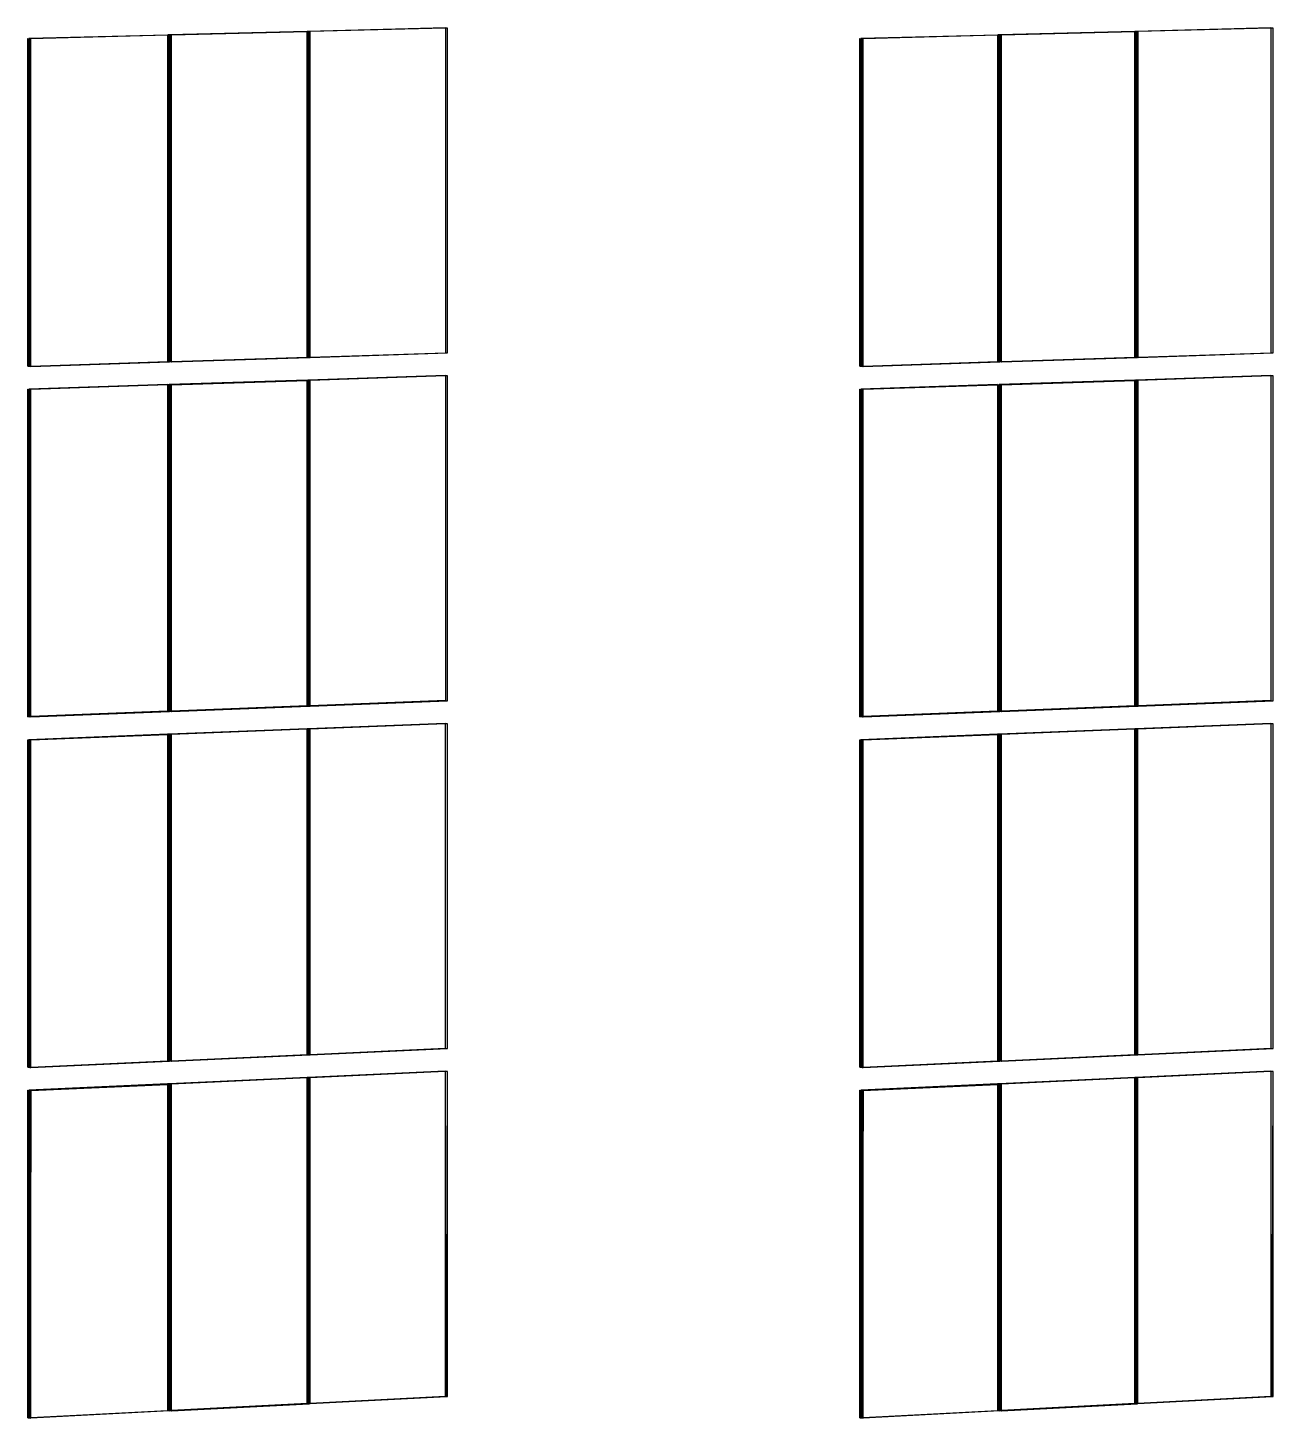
# Model space of a CAD drawing. Header units: inches. Extents: x -3457 to 3579, y -2730 to 2631.
# Drawn here: x 1809.7 to 2239.2, y -950.6 to -471.4 of the extents above; entities that cross this region are included whole.
import ezdxf

# ---------------------------------------------------------------- set-up
doc = ezdxf.new("R2010")
doc.units = ezdxf.units.IN
doc.header["$MEASUREMENT"] = 0

msp = doc.modelspace()

# ---------------------------------------------------------------- linework, layer by layer
for p, q in [((1857.94, -473.84), (1810.09, -475.09)), ((1857.94, -473.94), (1810.81, -475.16)), ((1858.2, -473.83), (1857.94, -473.84)), ((1857.94, -473.84), (1858.2, -473.87)), ((1857.94, -473.84), (1857.94, -473.94)), ((1858.2, -473.93), (1857.94, -473.94)), ((1857.94, -473.94), (1857.94, -586.42)), ((1858.53, -473.83), (1858.2, -473.83)), ((1858.2, -473.83), (1858.53, -473.87)), ((1858.2, -473.87), (1858.2, -473.83)), ((1858.2, -473.93), (1858.2, -473.87)), ((1858.2, -473.87), (1858.53, -473.9)), ((1858.53, -473.92), (1858.2, -473.93)), ((1858.2, -586.41), (1858.2, -473.93)), ((1906.06, -472.59), (1858.53, -473.83)), ((1858.53, -473.83), (1859.26, -473.9)), ((1858.53, -473.83), (1858.53, -473.87)), ((1858.53, -473.87), (1858.93, -473.91)), ((1858.53, -473.87), (1858.53, -473.9)), ((1858.53, -473.9), (1858.67, -473.92)), ((1858.53, -473.9), (1858.53, -473.92)), ((1858.53, -473.92), (1858.53, -586.4)), ((1858.67, -473.92), (1858.53, -473.92)), ((1858.67, -586.39), (1858.67, -473.92)), ((1859.26, -473.9), (1858.93, -473.91)), ((1858.93, -586.5), (1858.93, -473.91)), ((1906.06, -472.69), (1859.26, -473.9)), ((1859.26, -586.38), (1859.26, -473.9)), ((1906.14, -472.59), (1906.06, -472.59)), ((1906.06, -472.59), (1906.14, -472.6)), ((1906.06, -472.69), (1906.06, -472.59)), ((1906.14, -472.68), (1906.06, -472.69)), ((1906.06, -584.87), (1906.06, -472.69)), ((1906.38, -472.58), (1906.14, -472.59)), ((1906.14, -472.59), (1906.38, -472.62)), ((1906.14, -472.59), (1906.14, -472.6)), ((1906.14, -472.6), (1906.38, -472.63)), ((1906.14, -472.6), (1906.14, -472.68)), ((1906.14, -472.68), (1906.14, -584.87)), ((1906.38, -472.68), (1906.14, -472.68)), ((1953.74, -471.35), (1906.38, -472.58)), ((1906.38, -472.58), (1907.12, -472.66)), ((1906.38, -472.58), (1906.38, -472.62)), ((1906.38, -472.62), (1906.87, -472.67)), ((1906.38, -472.62), (1906.38, -472.63)), ((1906.38, -472.63), (1906.79, -472.67)), ((1906.38, -472.63), (1906.38, -472.68)), ((1906.79, -472.67), (1906.38, -472.68)), ((1906.38, -472.68), (1906.38, -584.86)), ((1906.87, -472.67), (1906.79, -472.67)), ((1906.79, -584.85), (1906.79, -472.67)), ((1907.12, -472.66), (1906.87, -472.67)), ((1906.87, -584.96), (1906.87, -472.67)), ((1953.74, -471.45), (1907.12, -472.66)), ((1907.12, -584.84), (1907.12, -472.66)), ((1953.74, -471.35), (1954.48, -471.43)), ((1953.74, -471.35), (1953.74, -471.45)), ((1954.48, -471.43), (1953.74, -471.45)), ((1953.74, -471.45), (1953.74, -583.34)), ((1954.48, -583.43), (1954.48, -471.43)), ((2144.14, -473.84), (2097.03, -475.09)), ((2144.14, -473.94), (2097.8, -475.16)), ((2144.39, -473.83), (2144.14, -473.84)), ((2144.14, -473.84), (2144.39, -473.87)), ((2144.14, -473.84), (2144.14, -473.94)), ((2144.39, -473.93), (2144.14, -473.94)), ((2144.14, -473.94), (2144.14, -586.42)), ((2144.72, -473.83), (2144.39, -473.83)), ((2144.39, -473.83), (2144.72, -473.87)), ((2144.39, -473.87), (2144.39, -473.83)), ((2144.39, -473.93), (2144.39, -473.87)), ((2144.39, -473.87), (2144.72, -473.9)), ((2144.72, -473.92), (2144.39, -473.93)), ((2144.39, -586.41), (2144.39, -473.93)), ((2191.49, -472.59), (2144.72, -473.83)), ((2144.72, -473.83), (2145.49, -473.9)), ((2144.72, -473.83), (2144.72, -473.87)), ((2144.72, -473.87), (2145.17, -473.91)), ((2144.72, -473.87), (2144.72, -473.9)), ((2144.72, -473.9), (2144.91, -473.92)), ((2144.72, -473.9), (2144.72, -473.92)), ((2144.72, -473.92), (2144.72, -586.4)), ((2144.91, -473.92), (2144.72, -473.92)), ((2144.91, -586.39), (2144.91, -473.92)), ((2145.49, -473.9), (2145.17, -473.91)), ((2145.17, -586.5), (2145.17, -473.91)), ((2191.49, -472.69), (2145.49, -473.9)), ((2145.49, -586.37), (2145.49, -473.9)), ((2191.57, -472.59), (2191.49, -472.59)), ((2191.49, -472.59), (2191.57, -472.6)), ((2191.49, -472.69), (2191.49, -472.59)), ((2191.49, -584.87), (2191.49, -472.69)), ((2191.57, -472.69), (2191.49, -472.69)), ((2191.82, -472.58), (2191.57, -472.59)), ((2191.57, -472.59), (2191.82, -472.61)), ((2191.57, -472.59), (2191.57, -472.6)), ((2191.57, -472.6), (2191.82, -472.62)), ((2191.57, -472.6), (2191.57, -472.69)), ((2191.82, -472.68), (2191.57, -472.69)), ((2191.57, -472.69), (2191.57, -584.87)), ((2238.43, -471.35), (2191.82, -472.58)), ((2191.82, -472.58), (2192.6, -472.66)), ((2191.82, -472.58), (2191.82, -472.61)), ((2191.82, -472.61), (2192.35, -472.67)), ((2191.82, -472.61), (2191.82, -472.62)), ((2191.82, -472.62), (2192.27, -472.67)), ((2191.82, -472.62), (2191.82, -472.68)), ((2192.27, -472.67), (2191.82, -472.68)), ((2191.82, -472.68), (2191.82, -584.86)), ((2192.35, -472.67), (2192.27, -472.67)), ((2192.27, -584.85), (2192.27, -472.67)), ((2192.6, -472.66), (2192.35, -472.67)), ((2192.35, -584.96), (2192.35, -472.67)), ((2238.43, -471.45), (2192.6, -472.66)), ((2192.6, -584.83), (2192.6, -472.66)), ((2238.43, -471.35), (2239.21, -471.43)), ((2238.43, -471.35), (2238.43, -471.45)), ((2239.21, -471.43), (2238.43, -471.45)), ((2238.43, -471.45), (2238.43, -583.34)), ((2239.21, -583.43), (2239.21, -471.43)), ((1809.76, -587.97), (1809.76, -475.09)), ((1809.76, -475.09), (1810.48, -475.17)), ((1810.09, -475.09), (1810.81, -475.16)), ((1810.09, -475.09), (1810.09, -587.96)), ((1810.81, -475.16), (1810.48, -475.17)), ((1810.48, -588.06), (1810.48, -475.17)), ((1810.81, -587.93), (1810.81, -475.16)), ((2096.71, -587.97), (2096.71, -475.09)), ((2096.71, -475.09), (2097.47, -475.17)), ((2097.03, -475.09), (2097.8, -475.16)), ((2097.03, -475.09), (2097.03, -587.96)), ((2097.8, -475.16), (2097.47, -475.17)), ((2097.47, -588.06), (2097.47, -475.17)), ((2097.8, -587.93), (2097.8, -475.16)), ((1907.12, -584.84), (1953.74, -583.34)), ((1907.12, -584.95), (1954.48, -583.43)), ((1953.74, -583.34), (1954.48, -583.43)), ((2192.6, -584.83), (2238.43, -583.34)), ((2192.6, -584.95), (2239.21, -583.43)), ((2238.43, -583.34), (2239.21, -583.43)), ((1809.76, -587.97), (1810.09, -587.96)), ((1810.48, -588.06), (1809.76, -587.97)), ((1810.09, -587.96), (1810.81, -587.93)), ((1810.09, -587.96), (1810.81, -588.05)), ((1810.75, -588.05), (1810.81, -588.05)), ((1810.81, -587.93), (1857.94, -586.42)), ((1810.81, -588.05), (1858.67, -586.51)), ((1810.81, -588.05), (1810.81, -587.93)), ((1857.94, -586.42), (1858.67, -586.51)), ((1858.2, -586.41), (1858.53, -586.4)), ((1858.93, -586.5), (1858.2, -586.41)), ((1858.53, -586.4), (1858.67, -586.39)), ((1858.53, -586.4), (1858.67, -586.42)), ((1858.67, -586.39), (1859.26, -586.38)), ((1858.67, -586.42), (1858.67, -586.39)), ((1858.67, -586.42), (1859.26, -586.49)), ((1858.67, -586.51), (1858.67, -586.42)), ((1859.2, -586.5), (1859.26, -586.49)), ((1859.26, -586.38), (1906.06, -584.87)), ((1859.26, -586.49), (1906.79, -584.96)), ((1859.26, -586.49), (1859.26, -586.38)), ((1906.79, -584.96), (1906.06, -584.87)), ((1906.06, -584.87), (1906.14, -584.87)), ((1906.14, -584.87), (1906.38, -584.86)), ((1906.14, -584.87), (1906.87, -584.96)), ((1906.38, -584.86), (1906.79, -584.85)), ((1906.38, -584.86), (1906.79, -584.91)), ((1906.79, -584.85), (1907.12, -584.84)), ((1906.79, -584.91), (1906.79, -584.85)), ((1906.79, -584.91), (1907.12, -584.95)), ((1906.79, -584.96), (1906.79, -584.91)), ((1906.79, -584.96), (1906.87, -584.96)), ((1907.06, -584.96), (1907.12, -584.95)), ((1907.12, -584.95), (1907.12, -584.84)), ((2096.71, -587.97), (2097.03, -587.96)), ((2097.47, -588.06), (2096.71, -587.97)), ((2097.03, -587.96), (2097.8, -587.93)), ((2097.03, -587.96), (2097.8, -588.05)), ((2097.74, -588.05), (2097.8, -588.05)), ((2097.8, -587.93), (2144.14, -586.42)), ((2097.8, -588.05), (2144.91, -586.51)), ((2097.8, -588.05), (2097.8, -587.93)), ((2144.14, -586.42), (2144.91, -586.51)), ((2144.39, -586.41), (2144.72, -586.4)), ((2145.17, -586.5), (2144.39, -586.41)), ((2144.72, -586.4), (2144.91, -586.39)), ((2144.72, -586.4), (2144.91, -586.42)), ((2144.91, -586.39), (2145.49, -586.37)), ((2144.91, -586.42), (2144.91, -586.39)), ((2144.91, -586.42), (2145.49, -586.49)), ((2144.91, -586.51), (2144.91, -586.42)), ((2145.43, -586.5), (2145.49, -586.49)), ((2145.49, -586.37), (2191.49, -584.87)), ((2145.49, -586.49), (2192.27, -584.96)), ((2145.49, -586.49), (2145.49, -586.37)), ((2192.27, -584.96), (2191.49, -584.87)), ((2191.49, -584.87), (2191.57, -584.87)), ((2191.57, -584.87), (2191.82, -584.86)), ((2191.57, -584.87), (2192.35, -584.96)), ((2191.82, -584.86), (2192.27, -584.85)), ((2191.82, -584.86), (2192.27, -584.92)), ((2192.27, -584.85), (2192.6, -584.83)), ((2192.27, -584.92), (2192.27, -584.85)), ((2192.27, -584.92), (2192.6, -584.95)), ((2192.27, -584.96), (2192.27, -584.92)), ((2192.27, -584.96), (2192.35, -584.96)), ((2192.54, -584.96), (2192.6, -584.95)), ((2192.6, -584.95), (2192.6, -584.83)), ((1906.05, -592.78), (1858.53, -594.33)), ((1859.26, -594.42), (1906.05, -592.89)), ((1906.13, -592.77), (1906.05, -592.78)), ((1906.05, -592.89), (1906.05, -592.78)), ((1906.05, -592.78), (1906.13, -592.79)), ((1906.05, -705.05), (1906.05, -592.89)), ((1906.05, -592.89), (1906.13, -592.89)), ((1906.13, -592.77), (1906.13, -592.79)), ((1906.13, -592.77), (1906.87, -592.87)), ((1906.13, -592.79), (1906.13, -592.89)), ((1906.13, -592.79), (1906.38, -592.82)), ((1906.13, -592.89), (1906.38, -592.88)), ((1906.13, -592.89), (1906.13, -705.05)), ((1953.74, -591.22), (1906.38, -592.77)), ((1906.38, -592.77), (1907.12, -592.86)), ((1906.38, -592.77), (1906.38, -592.82)), ((1906.38, -592.82), (1906.38, -592.88)), ((1906.38, -592.82), (1906.79, -592.87)), ((1906.38, -592.88), (1906.79, -592.87)), ((1906.38, -592.88), (1906.38, -705.04)), ((1906.79, -705.03), (1906.79, -592.87)), ((1906.87, -592.87), (1906.79, -592.87)), ((1907.12, -592.86), (1906.87, -592.87)), ((1906.87, -705.17), (1906.87, -592.87)), ((1953.74, -591.34), (1907.12, -592.86)), ((1907.12, -705.01), (1907.12, -592.86)), ((1953.74, -591.22), (1954.48, -591.32)), ((1953.74, -591.22), (1953.74, -591.34)), ((1954.48, -591.32), (1953.74, -591.34)), ((1953.74, -591.34), (1953.74, -703.21)), ((1954.48, -703.32), (1954.48, -591.32)), ((2191.49, -592.78), (2144.71, -594.33)), ((2145.49, -594.42), (2191.49, -592.9)), ((2191.57, -592.77), (2191.49, -592.78)), ((2191.49, -592.9), (2191.49, -592.78)), ((2191.49, -592.78), (2191.57, -592.79)), ((2191.49, -592.9), (2191.57, -592.89)), ((2191.49, -705.05), (2191.49, -592.9)), ((2191.57, -592.77), (2191.57, -592.79)), ((2191.57, -592.77), (2192.35, -592.87)), ((2191.57, -592.79), (2191.57, -592.89)), ((2191.57, -592.79), (2191.82, -592.82)), ((2191.57, -592.89), (2191.57, -705.05)), ((2191.57, -592.89), (2191.82, -592.89)), ((2238.43, -591.22), (2191.82, -592.77)), ((2191.82, -592.77), (2192.6, -592.86)), ((2191.82, -592.77), (2191.82, -592.82)), ((2191.82, -592.82), (2191.82, -592.89)), ((2191.82, -592.82), (2192.27, -592.87)), ((2191.82, -592.89), (2192.27, -592.87)), ((2191.82, -592.89), (2191.82, -705.04)), ((2192.27, -705.02), (2192.27, -592.87)), ((2192.35, -592.87), (2192.27, -592.87)), ((2192.6, -592.86), (2192.35, -592.87)), ((2192.35, -705.17), (2192.35, -592.87)), ((2238.43, -591.34), (2192.6, -592.86)), ((2192.6, -705.01), (2192.6, -592.86)), ((2238.43, -591.22), (2239.21, -591.32)), ((2238.43, -591.22), (2238.43, -591.34)), ((2239.21, -591.32), (2238.43, -591.34)), ((2238.43, -591.34), (2238.43, -703.21)), ((2239.21, -703.32), (2239.21, -591.32)), ((1809.75, -595.91), (1810.48, -596.01)), ((1809.75, -708.79), (1809.75, -595.91)), ((1857.94, -594.34), (1810.09, -595.9)), ((1810.09, -595.9), (1810.09, -708.78)), ((1810.09, -595.9), (1810.81, -596)), ((1810.81, -596), (1810.48, -596.01)), ((1810.48, -708.9), (1810.48, -596.01)), ((1857.94, -594.46), (1810.81, -596)), ((1810.81, -708.75), (1810.81, -596)), ((1857.94, -594.34), (1857.94, -594.46)), ((1857.94, -594.34), (1858.53, -594.42)), ((1858.53, -594.45), (1857.94, -594.46)), ((1857.94, -594.46), (1857.94, -706.92)), ((1858.2, -706.91), (1858.2, -594.34)), ((1858.2, -594.34), (1858.93, -594.43)), ((1858.53, -594.33), (1859.26, -594.42)), ((1858.53, -594.33), (1858.53, -594.42)), ((1858.53, -594.42), (1858.67, -594.44)), ((1858.53, -594.42), (1858.53, -594.45)), ((1858.67, -594.44), (1858.53, -594.45)), ((1858.53, -594.45), (1858.53, -706.9)), ((1858.67, -706.89), (1858.67, -594.44)), ((1858.93, -594.43), (1859.26, -594.42)), ((1858.93, -707.02), (1858.93, -594.43)), ((1859.26, -706.87), (1859.26, -594.42)), ((2096.7, -595.91), (2097.47, -596.01)), ((2096.7, -708.79), (2096.7, -595.91)), ((2144.14, -594.34), (2097.03, -595.9)), ((2097.03, -595.9), (2097.03, -708.78)), ((2097.03, -595.9), (2097.8, -596)), ((2097.8, -596), (2097.47, -596.01)), ((2097.47, -708.9), (2097.47, -596.01)), ((2144.14, -594.47), (2097.8, -596)), ((2097.8, -708.74), (2097.8, -596)), ((2144.14, -594.34), (2144.14, -594.47)), ((2144.14, -594.34), (2144.71, -594.42)), ((2144.71, -594.45), (2144.14, -594.47)), ((2144.14, -594.47), (2144.14, -706.92)), ((2144.39, -706.91), (2144.39, -594.34)), ((2144.39, -594.34), (2145.16, -594.43)), ((2144.71, -594.33), (2145.49, -594.42)), ((2144.71, -594.33), (2144.71, -594.42)), ((2144.71, -594.42), (2144.91, -594.44)), ((2144.71, -594.42), (2144.71, -594.45)), ((2144.91, -594.44), (2144.71, -594.45)), ((2144.71, -594.45), (2144.71, -706.9)), ((2144.91, -706.89), (2144.91, -594.44)), ((2145.16, -594.43), (2145.49, -594.42)), ((2145.16, -707.02), (2145.16, -594.43)), ((2145.49, -706.87), (2145.49, -594.42)), ((1953.74, -703.21), (1907.12, -705.01)), ((1907.12, -705.16), (1954.48, -703.32)), ((1953.74, -703.21), (1954.48, -703.32)), ((2238.43, -703.21), (2192.6, -705.01)), ((2192.6, -705.16), (2239.21, -703.32)), ((2238.43, -703.21), (2239.21, -703.32)), ((1809.75, -708.79), (1810.09, -708.78)), ((1810.48, -708.9), (1809.75, -708.79)), ((1810.81, -708.75), (1810.09, -708.78)), ((1810.09, -708.78), (1810.81, -708.89)), ((1810.75, -708.89), (1810.81, -708.89)), ((1857.94, -706.92), (1810.81, -708.75)), ((1810.81, -708.89), (1858.67, -707.03)), ((1810.81, -708.89), (1810.81, -708.75)), ((1858.2, -706.91), (1857.94, -706.92)), ((1857.94, -706.92), (1858.67, -707.03)), ((1858.53, -706.9), (1858.2, -706.91)), ((1858.93, -707.02), (1858.2, -706.91)), ((1858.67, -706.89), (1858.53, -706.9)), ((1858.53, -706.9), (1858.67, -706.92)), ((1859.26, -706.87), (1858.67, -706.89)), ((1858.67, -706.92), (1858.67, -706.89)), ((1858.67, -706.92), (1859.26, -707.01)), ((1858.67, -707.03), (1858.67, -706.92)), ((1859.2, -707.01), (1859.26, -707.01)), ((1906.05, -705.05), (1859.26, -706.87)), ((1859.26, -707.01), (1906.79, -705.17)), ((1859.26, -707.01), (1859.26, -706.87)), ((1906.13, -705.05), (1906.05, -705.05)), ((1906.79, -705.17), (1906.05, -705.05)), ((1906.38, -705.04), (1906.13, -705.05)), ((1906.13, -705.05), (1906.79, -705.15)), ((1906.79, -705.03), (1906.38, -705.04)), ((1906.38, -705.04), (1906.79, -705.11)), ((1907.12, -705.01), (1906.79, -705.03)), ((1906.79, -705.11), (1906.79, -705.03)), ((1906.79, -705.11), (1907.12, -705.16)), ((1906.79, -705.15), (1906.79, -705.11)), ((1906.79, -705.15), (1906.87, -705.17)), ((1906.79, -705.17), (1906.79, -705.15)), ((1906.79, -705.17), (1906.87, -705.17)), ((1907.06, -705.16), (1907.12, -705.16)), ((1907.12, -705.16), (1907.12, -705.01)), ((2096.7, -708.79), (2097.03, -708.78)), ((2097.47, -708.9), (2096.7, -708.79)), ((2097.8, -708.74), (2097.03, -708.78)), ((2097.03, -708.78), (2097.8, -708.89)), ((2097.74, -708.89), (2097.8, -708.89)), ((2144.14, -706.92), (2097.8, -708.74)), ((2097.8, -708.89), (2144.91, -707.03)), ((2097.8, -708.89), (2097.8, -708.74)), ((2144.39, -706.91), (2144.14, -706.92)), ((2144.14, -706.92), (2144.91, -707.03)), ((2144.71, -706.9), (2144.39, -706.91)), ((2145.16, -707.02), (2144.39, -706.91)), ((2144.91, -706.89), (2144.71, -706.9)), ((2144.71, -706.9), (2144.91, -706.93)), ((2145.49, -706.87), (2144.91, -706.89)), ((2144.91, -706.93), (2144.91, -706.89)), ((2144.91, -706.93), (2145.49, -707.01)), ((2144.91, -707.03), (2144.91, -706.93)), ((2145.43, -707.01), (2145.49, -707.01)), ((2191.49, -705.05), (2145.49, -706.87)), ((2145.49, -707.01), (2192.27, -705.17)), ((2145.49, -707.01), (2145.49, -706.87)), ((2191.57, -705.05), (2191.49, -705.05)), ((2192.27, -705.17), (2191.49, -705.05)), ((2191.82, -705.04), (2191.57, -705.05)), ((2191.57, -705.05), (2192.27, -705.15)), ((2192.27, -705.02), (2191.82, -705.04)), ((2191.82, -705.04), (2192.27, -705.11)), ((2192.6, -705.01), (2192.27, -705.02)), ((2192.27, -705.11), (2192.27, -705.02)), ((2192.27, -705.11), (2192.6, -705.16)), ((2192.27, -705.15), (2192.27, -705.11)), ((2192.27, -705.15), (2192.35, -705.17)), ((2192.27, -705.17), (2192.27, -705.15)), ((2192.27, -705.17), (2192.35, -705.17)), ((2192.54, -705.16), (2192.6, -705.16)), ((2192.6, -705.16), (2192.6, -705.01)), ((1906.05, -712.96), (1858.53, -714.82)), ((1906.05, -713.1), (1859.26, -714.94)), ((1906.13, -712.96), (1906.05, -712.96)), ((1906.05, -713.1), (1906.05, -712.96)), ((1906.05, -712.96), (1906.13, -712.97)), ((1906.05, -825.24), (1906.05, -713.1)), ((1906.13, -713.1), (1906.05, -713.1)), ((1906.38, -712.95), (1906.13, -712.96)), ((1906.13, -712.96), (1906.38, -713)), ((1906.13, -712.96), (1906.13, -712.97)), ((1906.13, -712.97), (1906.13, -713.1)), ((1906.13, -712.97), (1906.38, -713.01)), ((1906.38, -713.09), (1906.13, -713.1)), ((1906.13, -713.1), (1906.13, -825.24)), ((1953.73, -711.09), (1906.38, -712.95)), ((1906.38, -712.95), (1907.12, -713.06)), ((1906.38, -712.95), (1906.38, -713)), ((1906.38, -713), (1906.87, -713.07)), ((1906.38, -713), (1906.38, -713.01)), ((1906.38, -713.01), (1906.79, -713.07)), ((1906.38, -713.01), (1906.38, -713.09)), ((1906.79, -713.07), (1906.38, -713.09)), ((1906.38, -713.09), (1906.38, -825.22)), ((1906.87, -713.07), (1906.79, -713.07)), ((1906.79, -825.21), (1906.79, -713.07)), ((1907.12, -713.06), (1906.87, -713.07)), ((1906.87, -825.2), (1906.87, -713.07)), ((1953.73, -711.24), (1907.12, -713.06)), ((1907.12, -825.19), (1907.12, -713.06)), ((1953.73, -711.09), (1954.48, -711.21)), ((1953.73, -711.09), (1953.73, -711.24)), ((1954.48, -711.21), (1953.73, -711.24)), ((1953.73, -711.24), (1953.73, -823.08)), ((1954.48, -823.21), (1954.48, -711.21)), ((2191.49, -712.96), (2144.71, -714.82)), ((2191.49, -713.11), (2145.49, -714.94)), ((2191.57, -712.96), (2191.49, -712.96)), ((2191.49, -713.11), (2191.49, -712.96)), ((2191.49, -712.96), (2191.57, -712.97)), ((2191.57, -713.1), (2191.49, -713.11)), ((2191.49, -825.24), (2191.49, -713.11)), ((2191.81, -712.95), (2191.57, -712.96)), ((2191.57, -712.96), (2191.57, -712.97)), ((2191.57, -712.96), (2191.81, -712.99)), ((2191.57, -712.97), (2191.57, -713.1)), ((2191.57, -712.97), (2191.81, -713.01)), ((2191.81, -713.09), (2191.57, -713.1)), ((2191.57, -713.1), (2191.57, -825.24)), ((2238.42, -711.09), (2191.81, -712.95)), ((2191.81, -712.95), (2192.59, -713.06)), ((2191.81, -712.95), (2191.81, -712.99)), ((2191.81, -712.99), (2192.35, -713.07)), ((2191.81, -712.99), (2191.81, -713.01)), ((2191.81, -713.01), (2192.27, -713.07)), ((2191.81, -713.01), (2191.81, -713.09)), ((2192.27, -713.07), (2191.81, -713.09)), ((2191.81, -713.09), (2191.81, -825.22)), ((2192.35, -713.07), (2192.27, -713.07)), ((2192.27, -825.2), (2192.27, -713.07)), ((2192.59, -713.06), (2192.35, -713.07)), ((2192.35, -825.2), (2192.35, -713.07)), ((2238.42, -711.24), (2192.59, -713.06)), ((2192.59, -825.19), (2192.59, -713.06)), ((2238.42, -711.09), (2239.21, -711.21)), ((2238.42, -711.09), (2238.42, -711.24)), ((2239.21, -711.21), (2238.42, -711.24)), ((2238.42, -711.24), (2238.42, -823.08)), ((2239.21, -823.21), (2239.21, -711.21)), ((1809.75, -829.61), (1809.75, -716.73)), ((1809.75, -716.73), (1810.08, -716.79)), ((1857.94, -714.85), (1810.08, -716.72)), ((1810.08, -716.72), (1810.81, -716.84)), ((1810.08, -716.72), (1810.08, -716.79)), ((1810.08, -716.79), (1810.08, -829.59)), ((1810.08, -716.79), (1810.48, -716.85)), ((1810.81, -716.84), (1810.48, -716.85)), ((1810.48, -829.58), (1810.48, -716.85)), ((1857.94, -714.99), (1810.81, -716.84)), ((1810.81, -829.56), (1810.81, -716.84)), ((1858.2, -714.84), (1857.94, -714.85)), ((1857.94, -714.85), (1857.94, -714.99)), ((1857.94, -714.85), (1858.2, -714.89)), ((1858.2, -714.98), (1857.94, -714.99)), ((1857.94, -714.99), (1857.94, -827.42)), ((1858.53, -714.82), (1858.2, -714.84)), ((1858.2, -714.84), (1858.53, -714.89)), ((1858.2, -714.89), (1858.2, -714.84)), ((1858.2, -714.98), (1858.2, -714.89)), ((1858.2, -714.89), (1858.53, -714.94)), ((1858.53, -714.97), (1858.2, -714.98)), ((1858.2, -827.41), (1858.2, -714.98)), ((1858.53, -714.82), (1859.26, -714.94)), ((1858.53, -714.82), (1858.53, -714.89)), ((1858.53, -714.89), (1858.93, -714.95)), ((1858.53, -714.89), (1858.53, -714.94)), ((1858.53, -714.94), (1858.67, -714.96)), ((1858.53, -714.94), (1858.53, -714.97)), ((1858.67, -714.96), (1858.53, -714.97)), ((1858.53, -714.97), (1858.53, -827.4)), ((1858.67, -827.39), (1858.67, -714.96)), ((1859.26, -714.94), (1858.93, -714.95)), ((1858.93, -827.54), (1858.93, -714.95)), ((1859.26, -827.36), (1859.26, -714.94)), ((2096.7, -829.61), (2096.7, -716.73)), ((2096.7, -716.73), (2097.03, -716.78)), ((2144.13, -714.85), (2097.03, -716.72)), ((2097.03, -716.72), (2097.8, -716.84)), ((2097.03, -716.72), (2097.03, -716.78)), ((2097.03, -716.78), (2097.03, -829.59)), ((2097.03, -716.78), (2097.47, -716.85)), ((2097.8, -716.84), (2097.47, -716.85)), ((2097.47, -829.57), (2097.47, -716.85)), ((2144.13, -714.99), (2097.8, -716.84)), ((2097.8, -829.56), (2097.8, -716.84)), ((2144.39, -714.84), (2144.13, -714.85)), ((2144.13, -714.85), (2144.13, -714.99)), ((2144.13, -714.85), (2144.39, -714.88)), ((2144.39, -714.98), (2144.13, -714.99)), ((2144.13, -714.99), (2144.13, -827.42)), ((2144.71, -714.82), (2144.39, -714.84)), ((2144.39, -714.84), (2144.71, -714.88)), ((2144.39, -714.88), (2144.39, -714.84)), ((2144.39, -714.98), (2144.39, -714.88)), ((2144.39, -714.88), (2144.71, -714.93)), ((2144.71, -714.97), (2144.39, -714.98)), ((2144.39, -827.41), (2144.39, -714.98)), ((2144.71, -714.82), (2145.49, -714.94)), ((2144.71, -714.82), (2144.71, -714.88)), ((2144.71, -714.88), (2145.16, -714.95)), ((2144.71, -714.88), (2144.71, -714.93)), ((2144.71, -714.93), (2144.71, -714.97)), ((2144.71, -714.93), (2144.91, -714.96)), ((2144.91, -714.96), (2144.71, -714.97)), ((2144.71, -714.97), (2144.71, -827.4)), ((2144.91, -827.39), (2144.91, -714.96)), ((2145.49, -714.94), (2145.16, -714.95)), ((2145.16, -827.54), (2145.16, -714.95)), ((2145.49, -827.36), (2145.49, -714.94)), ((1907.12, -825.19), (1953.73, -823.08)), ((1907.12, -825.36), (1954.48, -823.21)), ((1953.73, -823.08), (1954.48, -823.21)), ((2192.59, -825.19), (2238.42, -823.08)), ((2192.59, -825.36), (2239.21, -823.21)), ((2238.42, -823.08), (2239.21, -823.21)), ((1810.81, -829.56), (1857.94, -827.42)), ((1810.81, -829.73), (1858.67, -827.56)), ((1857.94, -827.42), (1858.67, -827.56)), ((1858.2, -827.41), (1858.53, -827.4)), ((1858.93, -827.54), (1858.2, -827.41)), ((1858.53, -827.4), (1858.67, -827.39)), ((1858.53, -827.4), (1858.67, -827.42)), ((1858.67, -827.39), (1859.26, -827.36)), ((1858.67, -827.42), (1858.67, -827.39)), ((1858.67, -827.42), (1859.26, -827.53)), ((1858.67, -827.56), (1858.67, -827.42)), ((1859.2, -827.53), (1859.26, -827.53)), ((1859.26, -827.36), (1906.05, -825.24)), ((1859.26, -827.53), (1906.79, -825.37)), ((1859.26, -827.53), (1859.26, -827.36)), ((1906.05, -825.24), (1906.13, -825.24)), ((1906.79, -825.37), (1906.05, -825.24)), ((1906.13, -825.24), (1906.38, -825.22)), ((1906.13, -825.24), (1906.79, -825.35)), ((1906.38, -825.22), (1906.79, -825.21)), ((1906.38, -825.22), (1906.79, -825.3)), ((1906.79, -825.21), (1906.87, -825.2)), ((1906.79, -825.3), (1906.79, -825.21)), ((1906.79, -825.35), (1906.79, -825.3)), ((1906.79, -825.3), (1906.87, -825.31)), ((1906.79, -825.37), (1906.79, -825.35)), ((1906.79, -825.35), (1906.87, -825.37)), ((1906.79, -825.37), (1906.87, -825.37)), ((1906.87, -825.2), (1907.12, -825.19)), ((1906.87, -825.31), (1906.87, -825.2)), ((1906.87, -825.31), (1907.12, -825.36)), ((1906.87, -825.37), (1906.87, -825.31)), ((1906.87, -825.37), (1907.12, -825.36)), ((1907.12, -825.36), (1907.12, -825.19)), ((2097.8, -829.56), (2144.13, -827.42)), ((2097.8, -829.73), (2144.91, -827.56)), ((2144.13, -827.42), (2144.91, -827.56)), ((2144.39, -827.41), (2144.71, -827.4)), ((2145.16, -827.54), (2144.39, -827.41)), ((2144.71, -827.4), (2144.91, -827.39)), ((2144.71, -827.4), (2144.91, -827.43)), ((2144.91, -827.39), (2145.49, -827.36)), ((2144.91, -827.43), (2144.91, -827.39)), ((2144.91, -827.43), (2145.49, -827.53)), ((2144.91, -827.56), (2144.91, -827.43)), ((2145.43, -827.53), (2145.49, -827.53)), ((2145.49, -827.36), (2191.49, -825.24)), ((2145.49, -827.53), (2192.27, -825.37)), ((2145.49, -827.53), (2145.49, -827.36)), ((2191.49, -825.24), (2191.57, -825.24)), ((2192.27, -825.37), (2191.49, -825.24)), ((2191.57, -825.24), (2191.81, -825.22)), ((2191.57, -825.24), (2192.27, -825.36)), ((2191.81, -825.22), (2192.27, -825.2)), ((2191.81, -825.22), (2192.27, -825.3)), ((2192.27, -825.2), (2192.35, -825.2)), ((2192.27, -825.3), (2192.27, -825.2)), ((2192.27, -825.36), (2192.27, -825.3)), ((2192.27, -825.3), (2192.35, -825.32)), ((2192.27, -825.36), (2192.35, -825.37)), ((2192.27, -825.37), (2192.27, -825.36)), ((2192.27, -825.37), (2192.35, -825.37)), ((2192.35, -825.2), (2192.59, -825.19)), ((2192.35, -825.32), (2192.35, -825.2)), ((2192.35, -825.32), (2192.59, -825.36)), ((2192.35, -825.37), (2192.35, -825.32)), ((2192.35, -825.37), (2192.59, -825.36)), ((2192.59, -825.36), (2192.59, -825.19)), ((1809.75, -829.61), (1810.08, -829.59)), ((1810.48, -829.74), (1809.75, -829.61)), ((1810.08, -829.59), (1810.48, -829.58)), ((1810.08, -829.59), (1810.48, -829.67)), ((1810.48, -829.58), (1810.81, -829.56)), ((1810.48, -829.67), (1810.48, -829.58)), ((1810.48, -829.67), (1810.81, -829.73)), ((1810.48, -829.74), (1810.48, -829.67)), ((1810.75, -829.73), (1810.81, -829.73)), ((1810.81, -829.73), (1810.81, -829.56)), ((1906.05, -833.14), (1858.53, -835.32)), ((1906.05, -833.31), (1859.26, -835.46)), ((1906.13, -833.14), (1906.05, -833.14)), ((1906.05, -833.31), (1906.05, -833.14)), ((1906.05, -833.14), (1906.13, -833.16)), ((1906.05, -945.42), (1906.05, -833.31)), ((1906.13, -833.31), (1906.05, -833.31)), ((1906.38, -833.13), (1906.13, -833.14)), ((1906.13, -833.14), (1906.13, -833.16)), ((1906.13, -833.14), (1906.38, -833.19)), ((1906.13, -833.16), (1906.13, -833.31)), ((1906.13, -833.16), (1906.38, -833.2)), ((1906.38, -833.3), (1906.13, -833.31)), ((1906.13, -833.31), (1906.13, -945.42)), ((1953.73, -830.96), (1906.38, -833.13)), ((1906.38, -833.13), (1907.11, -833.26)), ((1906.38, -833.13), (1906.38, -833.19)), ((1906.38, -833.19), (1906.86, -833.28)), ((1906.38, -833.19), (1906.38, -833.2)), ((1906.38, -833.2), (1906.78, -833.28)), ((1906.38, -833.2), (1906.38, -833.3)), ((1906.78, -833.28), (1906.38, -833.3)), ((1906.38, -833.3), (1906.38, -945.41)), ((1906.86, -833.28), (1906.78, -833.28)), ((1906.78, -945.39), (1906.78, -833.28)), ((1907.11, -833.26), (1906.86, -833.28)), ((1906.86, -945.57), (1906.86, -833.28)), ((1953.73, -831.13), (1907.11, -833.26)), ((1907.11, -945.37), (1907.11, -833.26)), ((1953.73, -830.96), (1954.47, -831.1)), ((1953.73, -830.96), (1953.73, -831.13)), ((1954.47, -831.1), (1953.73, -831.13)), ((1953.73, -831.13), (1953.73, -942.95)), ((1954.09, -943.02), (1954.47, -831.1)), ((1954.47, -943.1), (1954.47, -831.1)), ((2096.7, -829.61), (2097.03, -829.59)), ((2097.47, -829.74), (2096.7, -829.61)), ((2097.03, -829.59), (2097.47, -829.57)), ((2097.03, -829.59), (2097.47, -829.67)), ((2097.47, -829.57), (2097.8, -829.56)), ((2097.47, -829.67), (2097.47, -829.57)), ((2097.47, -829.67), (2097.8, -829.73)), ((2097.47, -829.74), (2097.47, -829.67)), ((2097.74, -829.73), (2097.8, -829.73)), ((2097.8, -829.73), (2097.8, -829.56)), ((2191.49, -833.14), (2144.71, -835.32)), ((2191.49, -833.32), (2145.49, -835.46)), ((2191.57, -833.14), (2191.49, -833.14)), ((2191.49, -833.32), (2191.49, -833.14)), ((2191.49, -833.14), (2191.57, -833.16)), ((2191.57, -833.31), (2191.49, -833.32)), ((2191.49, -945.42), (2191.49, -833.32)), ((2191.81, -833.13), (2191.57, -833.14)), ((2191.57, -833.14), (2191.81, -833.18)), ((2191.57, -833.14), (2191.57, -833.16)), ((2191.57, -833.16), (2191.57, -833.31)), ((2191.57, -833.16), (2191.81, -833.2)), ((2191.81, -833.3), (2191.57, -833.31)), ((2191.57, -833.31), (2191.57, -945.42)), ((2238.42, -830.96), (2191.81, -833.13)), ((2191.81, -833.13), (2192.59, -833.26)), ((2191.81, -833.13), (2191.81, -833.18)), ((2191.81, -833.18), (2192.35, -833.28)), ((2191.81, -833.18), (2191.81, -833.2)), ((2191.81, -833.2), (2191.81, -833.3)), ((2191.81, -833.2), (2192.27, -833.28)), ((2192.27, -833.28), (2191.81, -833.3)), ((2191.81, -833.3), (2191.81, -945.41)), ((2192.35, -833.28), (2192.27, -833.28)), ((2192.27, -945.38), (2192.27, -833.28)), ((2192.59, -833.26), (2192.35, -833.28)), ((2192.35, -945.57), (2192.35, -833.28)), ((2238.42, -831.13), (2192.59, -833.26)), ((2192.59, -945.37), (2192.59, -833.26)), ((2238.42, -830.96), (2239.21, -831.1)), ((2238.42, -830.96), (2238.42, -831.13)), ((2239.21, -831.1), (2238.42, -831.13)), ((2238.42, -831.13), (2238.42, -942.95)), ((2238.83, -943.02), (2239.21, -831.1)), ((2239.21, -943.1), (2239.21, -831.1)), ((1809.75, -950.43), (1810.08, -837.54)), ((1809.75, -950.43), (1809.75, -837.56)), ((1809.75, -837.56), (1810.47, -837.69)), ((1857.94, -835.35), (1810.08, -837.54)), ((1810.08, -837.54), (1810.08, -950.41)), ((1810.08, -837.54), (1810.81, -837.68)), ((1810.81, -837.68), (1810.47, -837.69)), ((1810.64, -894.13), (1810.47, -837.69)), ((1810.47, -950.39), (1810.47, -837.69)), ((1810.81, -837.68), (1810.64, -894.13)), ((1810.8, -950.37), (1810.81, -837.68)), ((1810.81, -837.68), (1857.94, -835.52)), ((1858.2, -835.34), (1857.94, -835.35)), ((1857.94, -835.35), (1857.94, -835.52)), ((1857.94, -835.35), (1858.2, -835.4)), ((1857.94, -835.52), (1858.2, -835.51)), ((1857.94, -835.52), (1857.94, -947.93)), ((1858.53, -835.32), (1858.2, -835.34)), ((1858.2, -835.34), (1858.53, -835.4)), ((1858.2, -835.4), (1858.2, -835.34)), ((1858.2, -835.4), (1858.53, -835.46)), ((1858.2, -835.51), (1858.2, -835.4)), ((1858.2, -835.51), (1858.53, -835.49)), ((1858.2, -947.91), (1858.2, -835.51)), ((1858.53, -835.32), (1859.26, -835.46)), ((1858.53, -835.32), (1858.53, -835.4)), ((1858.53, -835.4), (1858.92, -835.47)), ((1858.53, -835.4), (1858.53, -835.46)), ((1858.53, -835.46), (1858.53, -835.49)), ((1858.53, -835.46), (1858.67, -835.48)), ((1858.53, -835.49), (1858.67, -835.48)), ((1858.53, -835.49), (1858.53, -947.89)), ((1858.67, -835.48), (1858.92, -835.47)), ((1858.67, -947.89), (1858.67, -835.48)), ((1858.92, -835.47), (1859.26, -835.46)), ((1858.92, -948.06), (1858.92, -835.47)), ((1859.26, -947.86), (1859.26, -835.46)), ((2096.7, -950.43), (2097.03, -837.54)), ((2096.7, -950.43), (2096.7, -837.56)), ((2096.7, -837.56), (2097.47, -837.69)), ((2144.13, -835.35), (2097.03, -837.54)), ((2097.03, -837.54), (2097.03, -950.41)), ((2097.03, -837.54), (2097.8, -837.68)), ((2097.8, -837.68), (2097.47, -837.69)), ((2097.63, -894.13), (2097.47, -837.69)), ((2097.47, -950.39), (2097.47, -837.69)), ((2097.8, -837.68), (2097.63, -894.13)), ((2097.8, -837.68), (2144.13, -835.52)), ((2097.8, -950.37), (2097.8, -837.68)), ((2144.38, -835.34), (2144.13, -835.35)), ((2144.13, -835.35), (2144.13, -835.52)), ((2144.13, -835.35), (2144.38, -835.39)), ((2144.13, -835.52), (2144.38, -835.51)), ((2144.13, -835.52), (2144.13, -947.93)), ((2144.71, -835.32), (2144.38, -835.34)), ((2144.38, -835.34), (2144.71, -835.39)), ((2144.38, -835.39), (2144.38, -835.34)), ((2144.38, -835.39), (2144.71, -835.45)), ((2144.38, -835.51), (2144.38, -835.39)), ((2144.38, -835.51), (2144.71, -835.49)), ((2144.38, -947.91), (2144.38, -835.51)), ((2144.71, -835.32), (2145.49, -835.46)), ((2144.71, -835.32), (2144.71, -835.39)), ((2144.71, -835.39), (2145.16, -835.47)), ((2144.71, -835.39), (2144.71, -835.45)), ((2144.71, -835.45), (2144.71, -835.49)), ((2144.71, -835.45), (2144.91, -835.48)), ((2144.71, -835.49), (2144.91, -835.48)), ((2144.71, -835.49), (2144.71, -947.89)), ((2144.91, -835.48), (2145.16, -835.47)), ((2144.91, -947.88), (2144.91, -835.48)), ((2145.16, -835.47), (2145.49, -835.46)), ((2145.16, -948.06), (2145.16, -835.47)), ((2145.49, -947.85), (2145.49, -835.46)), ((1810.64, -894.13), (1810.47, -950.39)), ((1810.8, -950.37), (1810.64, -894.13)), ((2097.63, -894.13), (2097.47, -950.39)), ((2097.8, -950.37), (2097.63, -894.13)), ((1907.11, -945.37), (1953.73, -942.95)), ((1907.11, -945.56), (1954.09, -943.12)), ((1953.73, -942.95), (1954.09, -943.02)), ((1954.09, -943.02), (1954.47, -943.1)), ((1954.09, -943.12), (1954.09, -943.02)), ((1954.09, -943.12), (1954.47, -943.1)), ((2192.59, -945.37), (2238.42, -942.95)), ((2192.59, -945.56), (2238.83, -943.12)), ((2238.42, -942.95), (2238.83, -943.02)), ((2238.83, -943.02), (2239.21, -943.1)), ((2238.83, -943.12), (2238.83, -943.02)), ((2238.83, -943.12), (2239.21, -943.1)), ((1810.8, -950.37), (1857.94, -947.93)), ((1858.67, -948.08), (1810.81, -950.57)), ((1857.94, -947.93), (1858.67, -948.08)), ((1858.2, -947.91), (1858.53, -947.89)), ((1858.92, -948.06), (1858.2, -947.91)), ((1858.53, -947.89), (1858.67, -947.89)), ((1858.53, -947.89), (1858.67, -947.92)), ((1858.67, -947.89), (1859.26, -947.86)), ((1858.67, -947.92), (1858.67, -947.89)), ((1858.67, -947.92), (1859.26, -948.05)), ((1858.67, -948.08), (1858.67, -947.92)), ((1859.19, -948.05), (1859.26, -948.05)), ((1859.26, -947.86), (1906.05, -945.42)), ((1859.26, -948.05), (1906.78, -945.58)), ((1859.26, -948.05), (1859.26, -947.86)), ((1906.05, -945.42), (1906.13, -945.42)), ((1906.78, -945.58), (1906.05, -945.42)), ((1906.13, -945.42), (1906.38, -945.41)), ((1906.13, -945.42), (1906.86, -945.57)), ((1906.38, -945.41), (1906.78, -945.39)), ((1906.38, -945.41), (1906.78, -945.49)), ((1906.78, -945.39), (1907.11, -945.37)), ((1906.78, -945.49), (1906.78, -945.39)), ((1906.78, -945.58), (1906.78, -945.49)), ((1906.78, -945.49), (1907.11, -945.56)), ((1906.78, -945.58), (1906.86, -945.57)), ((1907.05, -945.56), (1907.11, -945.56)), ((1907.11, -945.56), (1907.11, -945.37)), ((2097.8, -950.37), (2144.13, -947.93)), ((2144.91, -948.08), (2097.8, -950.57)), ((2144.13, -947.93), (2144.91, -948.08)), ((2144.38, -947.91), (2144.71, -947.89)), ((2145.16, -948.06), (2144.38, -947.91)), ((2144.71, -947.89), (2144.91, -947.88)), ((2144.71, -947.89), (2144.91, -947.93)), ((2144.91, -947.88), (2145.49, -947.85)), ((2144.91, -947.93), (2144.91, -947.88)), ((2144.91, -947.93), (2145.49, -948.05)), ((2144.91, -948.08), (2144.91, -947.93)), ((2145.43, -948.05), (2145.49, -948.05)), ((2145.49, -947.85), (2191.49, -945.42)), ((2145.49, -948.05), (2192.27, -945.58)), ((2145.49, -948.05), (2145.49, -947.85)), ((2191.49, -945.42), (2191.57, -945.42)), ((2192.27, -945.58), (2191.49, -945.42)), ((2191.57, -945.42), (2191.81, -945.41)), ((2191.57, -945.42), (2192.35, -945.57)), ((2191.81, -945.41), (2192.27, -945.38)), ((2191.81, -945.41), (2192.27, -945.5)), ((2192.27, -945.38), (2192.59, -945.37)), ((2192.27, -945.5), (2192.27, -945.38)), ((2192.27, -945.58), (2192.27, -945.5)), ((2192.27, -945.5), (2192.59, -945.56)), ((2192.27, -945.58), (2192.35, -945.57)), ((2192.53, -945.56), (2192.59, -945.56)), ((2192.59, -945.56), (2192.59, -945.37)), ((1809.75, -950.43), (1810.08, -950.41)), ((1810.47, -950.58), (1809.75, -950.43)), ((1810.08, -950.41), (1810.47, -950.39)), ((1810.08, -950.41), (1810.47, -950.5)), ((1810.47, -950.39), (1810.8, -950.37)), ((1810.47, -950.5), (1810.47, -950.39)), ((1810.47, -950.5), (1810.81, -950.57)), ((1810.47, -950.58), (1810.47, -950.5)), ((1810.74, -950.57), (1810.47, -950.58)), ((1810.81, -950.57), (1810.74, -950.57)), ((1810.81, -950.57), (1810.8, -950.37)), ((2096.7, -950.43), (2097.03, -950.41)), ((2097.47, -950.58), (2096.7, -950.43)), ((2097.03, -950.41), (2097.47, -950.39)), ((2097.03, -950.41), (2097.47, -950.5)), ((2097.47, -950.39), (2097.8, -950.37)), ((2097.47, -950.5), (2097.47, -950.39)), ((2097.47, -950.5), (2097.8, -950.57)), ((2097.47, -950.58), (2097.47, -950.5)), ((2097.74, -950.57), (2097.47, -950.58)), ((2097.8, -950.57), (2097.74, -950.57)), ((2097.8, -950.57), (2097.8, -950.37))]:
    msp.add_line(p, q)

doc.saveas('drawing.dxf')
